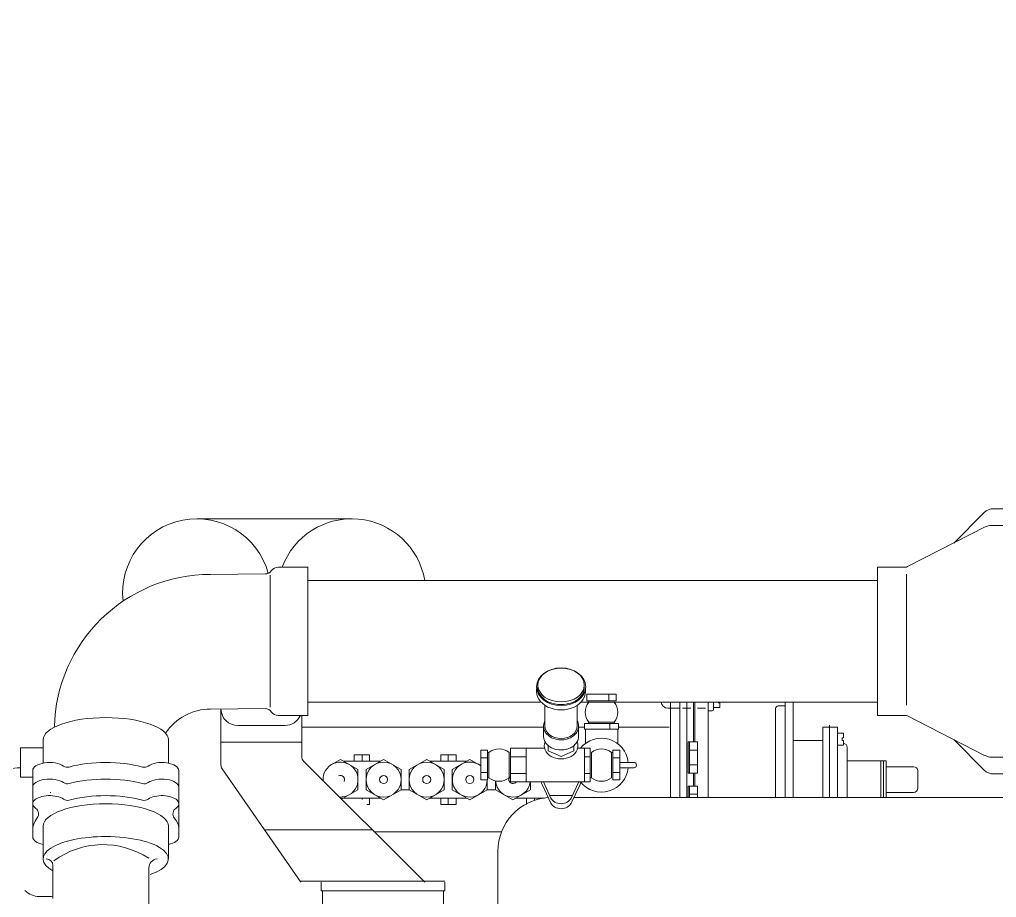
# Model space of a CAD drawing. Header units: millimetres. Extents: x 138823 to 235949, y -69097 to 9810.
# Drawn here: x 155849 to 156812, y -61254 to -60389 of the extents above; entities that cross this region are included whole.
import ezdxf

# ---------------------------------------------------------------- set-up
doc = ezdxf.new("R2010")
doc.units = ezdxf.units.MM
doc.layers.add('0 CASCO', color=7, linetype='Continuous')
doc.layers.add('18 MOTORES E GERADORES', color=14, linetype='Continuous')

msp = doc.modelspace()

# ---------------------------------------------------------------- linework, layer by layer
at = {"layer": '0 CASCO'}
msp.add_open_spline([(146126.82, -63082.43), (146215.2, -62795.19), (146379.47, -62261.32), (146662.98, -61525.14), (146952.93, -60892.1), (147256.1, -60339.25), (147575.41, -59852.68), (147907.4, -59416.74), (148141.96, -59149.6), (148256.81, -59018.8), (148433.31, -58947.24), (148727.39, -58828), (149267.37, -58647.62), (149866.81, -58474.54), (150582.08, -58311.64), (151284.25, -58193.33), (151973.43, -58111.08), (152654.36, -58054.75), (153543.21, -57999.79), (155031.62, -57935.04), (156745.07, -57864.17), (158569.82, -57805.45), (160341.66, -57766.36), (162120.51, -57748.95), (165904.25, -57749.27), (169966.48, -57750.37), (175373.8, -57746.84), (179241.25, -57811.37), (182508.18, -57806.12), (184198.21, -57821.16), (185099.59, -57853.67), (185777.92, -57894.45), (186463.78, -57957.95), (187165.87, -58051.15), (187764.5, -58157.33), (188457.23, -58303.85), (189171.48, -58483.36), (190011.86, -58727.13), (190763.31, -58970.47), (191465.34, -59223.25), (192112.93, -59490.62), (192717.78, -59794.93), (193303.42, -60159.33), (194045.73, -60703.56), (194777.19, -61289.72), (195509.51, -61831.95), (195966.55, -62134.88), (196376.02, -62363.42), (196709.38, -62514.02), (197110.89, -62645.03), (197514.32, -62741.27), (198015.82, -62842.38), (198542.47, -62935.23), (199173.55, -63014.6), (199598.12, -63056.87), (199854.89, -63082.43)], degree=3, knots=[0, 0, 0, 0, 901.347948, 1675.319997, 2364.677603, 2988.840142, 3564.913749, 4109.091785, 4631.178176, 4631.178176, 4631.178176, 5202.378251, 5582.891234, 6338.519578, 7073.266174, 7782.366384, 8473.718568, 9154.846991, 9831.879341, 11145.250803, 13624.165902, 14976.643804, 16622.243106, 18940.880075, 20313.267208, 27973.450232, 31127.646951, 36535.061714, 39576.620039, 40928.546533, 41604.908463, 42282.305172, 42966.969378, 43670.810001, 44406.445425, 44790.246915, 45794.849099, 46614.860763, 47415.011993, 48164.042526, 48852.838016, 49515.641376, 50192.856084, 50919.426916, 52275.645461, 53004.522816, 53652.759672, 53918.536496, 54410.868153, 54747.069908, 55184.163317, 55654.219696, 56281.932144, 56787.842028, 57561.948504, 57561.948504, 57561.948504, 57561.948504], dxfattribs=at)
at = {"layer": '18 MOTORES E GERADORES', "linetype": 'Continuous', "lineweight": 20}
for p, q in [((156808.94, -60870.78), (157463.01, -60870.78)), ((156023.84, -60880.73), (156176.45, -60880.73)), ((156799.56, -60874.67), (156769.49, -60904.73)), ((156724.13, -60927.93), (156800.6, -60888.83)), ((156870.4, -60887.37), (156806.64, -60887.37)), ((156104.06, -60928.51), (156133.25, -60928.51)), ((156133.52, -60928.51), (156104.32, -60928.51)), ((156133.25, -61074.49), (156133.25, -60928.51)), ((156694.62, -61074.49), (156694.62, -60928.51)), ((156721.71, -60928.51), (156694.62, -60928.51)), ((156037.44, -60935.52), (156091.12, -60935.15)), ((156096.09, -61066.53), (156096.09, -60936.47)), ((156722.99, -61064.48), (156722.99, -60935.24)), ((156133.25, -60941.45), (156694.62, -60941.45)), ((156407.96, -61053.43), (156422.56, -61053.43)), ((156407.96, -61053.43), (156407.96, -61060.06)), ((156437.16, -61053.43), (156422.56, -61053.43)), ((156429.86, -61053.43), (156429.86, -61060.06)), ((156437.16, -61053.43), (156437.16, -61060.06)), ((156437.16, -61053.43), (156437.16, -61055.47)), ((156133.25, -61061.55), (156363.25, -61061.55)), ((156402.24, -61061.55), (156410, -61061.55)), ((156407.96, -61060.06), (156422.56, -61060.06)), ((156410.13, -61061.39), (156410.13, -61060.06)), ((156410.13, -61061.39), (156422.56, -61061.39)), ((156437.16, -61060.06), (156422.56, -61060.06)), ((156434.99, -61061.39), (156422.56, -61061.39)), ((156694.62, -61061.55), (156435.12, -61061.55)), ((156490.57, -61155.45), (156490.57, -61061.55)), ((156499.86, -61155.45), (156499.86, -61061.55)), ((156506.5, -61155.45), (156506.5, -61061.55)), ((156513.13, -61100.62), (156513.13, -61061.55)), ((156514.46, -61100.62), (156514.46, -61061.55)), ((156527.73, -61137.73), (156527.73, -61061.55)), ((156533.04, -61068.77), (156533.04, -61061.55)), ((156539.01, -61062.14), (156537.42, -61062.14)), ((156539.01, -61066.78), (156539.01, -61062.14)), ((156603.38, -61061.55), (156603.38, -61155.45)), ((156611.34, -61061.55), (156611.34, -61155.45)), ((156037.44, -61068.23), (156091.12, -61067.86)), ((156047.66, -61068.36), (156047.66, -61123.29)), ((156366.82, -61064.52), (156366.82, -61085.09)), ((156398.67, -61064.52), (156398.67, -61085.09)), ((156499.86, -61067.45), (156487.92, -61067.45)), ((156510.48, -61067.45), (156502.52, -61067.45)), ((156525.08, -61067.45), (156517.11, -61067.45)), ((156531.71, -61070.1), (156527.73, -61070.1)), ((156539.01, -61066.78), (156533.04, -61066.78)), ((156594.09, -61067.81), (156594.09, -61155.45)), ((156603.38, -61065.15), (156596.74, -61065.15)), ((156104.06, -61074.49), (156133.25, -61074.49)), ((156133.52, -61074.49), (156104.32, -61074.49)), ((156127.28, -61074.49), (156127.28, -61115.07)), ((156405.97, -61082.62), (156422.56, -61082.62)), ((156405.97, -61082.62), (156405.97, -61087.93)), ((156410.13, -61081.29), (156422.56, -61081.29)), ((156410.13, -61081.29), (156410.13, -61082.62)), ((156434.99, -61081.29), (156422.56, -61081.29)), ((156439.15, -61082.62), (156422.56, -61082.62)), ((156430.86, -61082.62), (156430.86, -61087.93)), ((156434.99, -61081.29), (156434.99, -61082.62)), ((156439.15, -61082.62), (156439.15, -61087.93)), ((156721.71, -61074.49), (156694.62, -61074.49)), ((156724.13, -61075.07), (156800.6, -61114.18)), ((156110.69, -61084.45), (156064.25, -61084.45)), ((156110.96, -61084.45), (156064.51, -61084.45)), ((156365.54, -61086.11), (156127.28, -61086.11)), ((156365.5, -61085.09), (156365.5, -61095.02)), ((156405.97, -61086.11), (156399.95, -61086.11)), ((156400, -61085.09), (156400, -61095.02)), ((156405.97, -61087.93), (156422.56, -61087.93)), ((156406.64, -61102.24), (156406.64, -61087.93)), ((156406.64, -61087.93), (156439.15, -61087.93)), ((156438.49, -61102.24), (156438.49, -61087.93)), ((156489.25, -61086.11), (156439.15, -61086.11)), ((156655.13, -61085.97), (156640.54, -61085.97)), ((156640.54, -61137.73), (156640.54, -61085.97)), ((156647.17, -61137.73), (156647.17, -61083.98)), ((156655.13, -61137.73), (156655.13, -61085.97)), ((156661.11, -61091.94), (156655.13, -61091.94)), ((156661.11, -61096.59), (156661.11, -61091.94)), ((155872.48, -61121.52), (155872.48, -61098.64)), ((155995.9, -61121.52), (155995.9, -61098.64)), ((156127.28, -61100.84), (156047.66, -61100.84)), ((156507.83, -61100.62), (156517.11, -61100.62)), ((156507.83, -61100.62), (156507.83, -61131.26)), ((156509.15, -61100.62), (156509.15, -61131.26)), ((156517.11, -61100.62), (156517.11, -61131.26)), ((156640.54, -61099.24), (156611.34, -61099.24)), ((156661.11, -61096.59), (156659.51, -61096.59)), ((156659.51, -61099.24), (156659.51, -61096.59)), ((156661.11, -61099.24), (156659.51, -61099.24)), ((156661.11, -61103.89), (156661.11, -61099.24)), ((156799.56, -61128.33), (156769.49, -61098.27)), ((155850.32, -61106.32), (155872.48, -61106.32)), ((155850.32, -61135.52), (155850.32, -61106.32)), ((156303.7, -61108.88), (156310.33, -61108.88)), ((156303.7, -61108.88), (156303.7, -61123.48)), ((156310.33, -61108.88), (156310.33, -61123.48)), ((156311.66, -61111.05), (156310.33, -61111.05)), ((156311.66, -61111.05), (156311.66, -61123.48)), ((156331.57, -61111.05), (156331.57, -61123.48)), ((156332.89, -61106.89), (156348.24, -61106.89)), ((156332.89, -61106.89), (156332.89, -61123.48)), ((156366.4, -61106.89), (156348.24, -61106.89)), ((156348.24, -61106.89), (156348.24, -61140.07)), ((156370.14, -61104.26), (156370.14, -61109.45)), ((156382.75, -61115.04), (156370.14, -61109.45)), ((156382.75, -61115.04), (156395.36, -61109.45)), ((156395.36, -61104.26), (156395.36, -61109.45)), ((156405.97, -61106.89), (156399.09, -61106.89)), ((156411.28, -61106.89), (156405.97, -61106.89)), ((156405.97, -61106.89), (156405.97, -61123.48)), ((156405.97, -61106.89), (156405.97, -61140.07)), ((156411.28, -61106.89), (156411.28, -61123.48)), ((156412.61, -61111.05), (156412.61, -61123.48)), ((156432.51, -61111.05), (156433.84, -61111.05)), ((156432.51, -61111.05), (156432.51, -61123.48)), ((156440.48, -61108.88), (156433.84, -61108.88)), ((156433.84, -61108.88), (156433.84, -61123.48)), ((156440.48, -61108.88), (156440.48, -61123.48)), ((156517.11, -61108.64), (156509.15, -61108.64)), ((156661.11, -61103.89), (156655.13, -61103.89)), ((156664.42, -61137.73), (156664.42, -61105.88)), ((156248.45, -61238.99), (156129.23, -61119.77)), ((156153.86, -61124.49), (156165.43, -61117.81)), ((156165.43, -61117.81), (156182.68, -61127.77)), ((156204.88, -61119.55), (156168.46, -61119.55)), ((156193.89, -61113.32), (156178.79, -61113.32)), ((156178.79, -61119.55), (156178.79, -61113.32)), ((156186.67, -61119.55), (156186.67, -61113.32)), ((156190.65, -61127.77), (156207.9, -61117.81)), ((156193.89, -61119.55), (156193.89, -61113.32)), ((156207.9, -61117.81), (156225.15, -61127.77)), ((156250.37, -61117.81), (156233.11, -61127.77)), ((156267.62, -61127.77), (156250.37, -61117.81)), ((156253.39, -61119.55), (156289.81, -61119.55)), ((156264.38, -61113.32), (156279.48, -61113.32)), ((156264.38, -61119.55), (156264.38, -61113.32)), ((156271.6, -61119.55), (156271.6, -61113.32)), ((156292.83, -61117.81), (156275.58, -61127.77)), ((156279.48, -61119.55), (156279.48, -61113.32)), ((156303.7, -61124.08), (156292.83, -61117.81)), ((156303.7, -61116.18), (156310.33, -61116.18)), ((156332.89, -61115.18), (156348.24, -61115.18)), ((156411.28, -61115.18), (156405.97, -61115.18)), ((156440.48, -61116.18), (156433.84, -61116.18)), ((156440.48, -61120.82), (156454.41, -61120.82)), ((156702.91, -61119.15), (156664.42, -61119.15)), ((156697.6, -61119.15), (156697.6, -61155.45)), ((156700.26, -61119.15), (156700.26, -61155.45)), ((156702.91, -61119.15), (156702.91, -61155.45)), ((156870.4, -61115.63), (156806.64, -61115.63)), ((155862.24, -61194.26), (155862.24, -61128.94)), ((155862.24, -61194.26), (155862.24, -61128.94)), ((156006.14, -61194.19), (156006.14, -61128.87)), ((156006.14, -61194.19), (156006.14, -61128.87)), ((156126.35, -61238.99), (156048.84, -61127.07)), ((156182.68, -61127.77), (156182.68, -61147.69)), ((156190.65, -61147.69), (156190.65, -61127.77)), ((156225.15, -61127.77), (156225.15, -61147.69)), ((156233.11, -61127.77), (156233.11, -61147.69)), ((156267.62, -61147.69), (156267.62, -61127.77)), ((156275.58, -61127.77), (156275.58, -61147.69)), ((156303.7, -61138.08), (156303.7, -61123.48)), ((156303.7, -61130.78), (156310.33, -61130.78)), ((156303.7, -61130.78), (156308.23, -61130.78)), ((156310.33, -61138.08), (156310.33, -61123.48)), ((156311.66, -61135.91), (156311.66, -61123.48)), ((156331.57, -61135.91), (156331.57, -61123.48)), ((156332.89, -61140.07), (156332.89, -61123.48)), ((156411.28, -61140.07), (156411.28, -61123.48)), ((156412.61, -61135.91), (156412.61, -61123.48)), ((156432.51, -61135.91), (156432.51, -61123.48)), ((156433.84, -61138.08), (156433.84, -61123.48)), ((156440.48, -61130.78), (156433.84, -61130.78)), ((156440.48, -61130.78), (156435.95, -61130.78)), ((156440.48, -61138.08), (156440.48, -61123.48)), ((156440.48, -61126.13), (156454.41, -61126.13)), ((156517.11, -61123.24), (156509.15, -61123.24)), ((156730.06, -61125.12), (156702.91, -61125.12)), ((156734.04, -61129.1), (156734.04, -61146.35)), ((155850.32, -61135.52), (155862.24, -61135.52)), ((156303.7, -61138.08), (156310.33, -61138.08)), ((156303.7, -61138.08), (156305.74, -61138.08)), ((156310.09, -61147.69), (156310.09, -61138.08)), ((156311.66, -61135.91), (156310.33, -61135.91)), ((156318.05, -61147.69), (156318.05, -61139)), ((156331.57, -61135.91), (156332.89, -61135.91)), ((156332.89, -61131.77), (156348.24, -61131.77)), ((156332.89, -61140.07), (156348.24, -61140.07)), ((156405.97, -61140.07), (156348.24, -61140.07)), ((156352.55, -61140.07), (156352.55, -61147.69)), ((156365.3, -61140.07), (156372.76, -61155.96)), ((156400.2, -61140.07), (156392.73, -61155.96)), ((156408.58, -61131.77), (156405.97, -61131.77)), ((156411.28, -61131.77), (156405.97, -61131.77)), ((156406.65, -61140.07), (156405.97, -61140.07)), ((156411.28, -61140.07), (156405.97, -61140.07)), ((156412.61, -61135.91), (156411.28, -61135.91)), ((156440.48, -61138.08), (156433.84, -61138.08)), ((156506.5, -61131.99), (156506.5, -61137.73)), ((156506.5, -61143.47), (156506.5, -61137.73)), ((156517.11, -61131.26), (156507.83, -61131.26)), ((156513.13, -61137.73), (156513.13, -61131.26)), ((156513.13, -61137.73), (156513.13, -61144.2)), ((156514.46, -61137.73), (156514.46, -61131.26)), ((156514.46, -61137.73), (156514.46, -61144.2)), ((156527.73, -61137.73), (156527.73, -61155.45)), ((156640.54, -61137.73), (156640.54, -61155.45)), ((156647.17, -61137.73), (156647.17, -61155.45)), ((156655.13, -61137.73), (156655.13, -61155.45)), ((156664.42, -61137.73), (156664.42, -61155.45)), ((156808.94, -61132.22), (157464.34, -61132.22)), ((156182.68, -61147.69), (156166.5, -61157.04)), ((156207.9, -61157.65), (156190.65, -61147.69)), ((156225.15, -61147.69), (156207.9, -61157.65)), ((156225.15, -61147.69), (156233.11, -61147.69)), ((156233.11, -61147.69), (156250.37, -61157.65)), ((156250.37, -61157.65), (156267.62, -61147.69)), ((156275.58, -61147.69), (156292.83, -61157.65)), ((156292.83, -61157.65), (156310.09, -61147.69)), ((156310.09, -61147.69), (156318.05, -61147.69)), ((156318.05, -61147.69), (156310.09, -61147.69)), ((156335.3, -61157.65), (156318.05, -61147.69)), ((156352.55, -61147.69), (156335.3, -61157.65)), ((156364.1, -61142.47), (156372.76, -61160.91)), ((156401.4, -61142.47), (156392.73, -61160.91)), ((156507.83, -61155.45), (156507.83, -61144.2)), ((156517.11, -61144.2), (156507.83, -61144.2)), ((156509.15, -61155.45), (156509.15, -61144.2)), ((156517.11, -61155.45), (156517.11, -61144.2)), ((156730.06, -61150.34), (156702.91, -61150.34)), ((155879.51, -61150.51), (155880.18, -61150.51)), ((156204.88, -61155.9), (156165.37, -61155.9)), ((156186.67, -61155.9), (156186.67, -61157.3)), ((156193.89, -61155.9), (156193.89, -61162.14)), ((156253.39, -61155.9), (156289.81, -61155.9)), ((156264.38, -61155.9), (156264.38, -61162.14)), ((156271.6, -61155.9), (156271.6, -61162.14)), ((156279.48, -61155.9), (156279.48, -61162.14)), ((156366.5, -61155.9), (156338.33, -61155.9)), ((156348.66, -61155.9), (156348.66, -61162.14)), ((156356.54, -61155.9), (156356.54, -61158.22)), ((156363.76, -61155.9), (156363.76, -61156.34)), ((156371.54, -61153.36), (156394.1, -61153.36)), ((156395.3, -61155.45), (157443.11, -61155.45)), ((156517.11, -61152.22), (156509.15, -61152.22)), ((156193.89, -61162.14), (156191.5, -61162.14)), ((156264.38, -61162.14), (156279.48, -61162.14)), ((155872.48, -61215.87), (155872.48, -61183.66)), ((155995.9, -61215.87), (155995.9, -61183.66)), ((156196.8, -61187.34), (156090.58, -61187.34)), ((156323.96, -61189.35), (156198.81, -61189.35)), ((156323.96, -61189.35), (156218.71, -61189.35)), ((156320.38, -61299.44), (156320.38, -61208.53)), ((155882.09, -61222.51), (155882.09, -61254.84)), ((155976.66, -61224.72), (155976.66, -61533.53)), ((156268.35, -61238), (156125.67, -61238)), ((156146.26, -61238.99), (156146.26, -61247.41)), ((156268.35, -61238.99), (156268.35, -61247.41)), ((155879.22, -61252.99), (155868.66, -61252.99)), ((156268.35, -61247.41), (156146.26, -61247.41)), ((156267.03, -61247.41), (156147.59, -61247.41)), ((156147.59, -61264.27), (156147.59, -61247.41)), ((156267.03, -61264.27), (156267.03, -61247.41))]:
    msp.add_line(p, q, dxfattribs=at)
for centre, radius in [((156207.9, -61137.73), 17.25), ((156250.37, -61137.73), 17.25), ((156207.9, -61137.73), 3.98), ((156250.37, -61137.73), 3.98), ((156292.83, -61137.73), 3.98)]:
    msp.add_circle(centre, radius, dxfattribs=at)
for centre, radius, start, end in [((156808.94, -60884.05), 13.27, 90, 135), ((156023.84, -60953.73), 73, 15.26811, 186.41402), ((156176.45, -60953.73), 73, 9.68116, 159.79253), ((156806.64, -60900.64), 13.27, 90, 117.08372), ((156104.06, -60936.47), 7.96, 90, 144.31467), ((156721.71, -60923.2), 5.31, 270, 297.08372), ((156037.44, -61089.47), 153.94, 90, 178.73728), ((156091.12, -60927.18), 7.96, 270, 324.31467), ((156422.56, -61071.34), 15.93, 141.31781, 218.68219), ((156422.56, -61071.34), 15.93, 321.31781, 38.68219), ((156487.92, -61060.81), 6.64, 186.42869, 270), ((156037.44, -61121.32), 53.08, 90, 146.60971), ((156064.25, -61067.86), 16.59, 181.73808, 270), ((156091.12, -61075.82), 7.96, 35.68533, 90), ((156104.06, -61066.53), 7.96, 215.68533, 270), ((156531.71, -61068.77), 1.33, 270, 0), ((156596.74, -61067.81), 2.65, 90, 180), ((156110.69, -61067.86), 16.59, 270, 336.42182), ((156721.71, -61079.8), 5.31, 62.91628, 90), ((156422.56, -61123.48), 26.54, 5.73917, 141.31781), ((156660.44, -61105.88), 3.98, 0, 80.40593), ((156321.61, -61123.48), 15.93, 51.31781, 128.68219), ((156422.56, -61123.48), 15.93, 51.31781, 128.68219), ((156133.92, -61115.07), 6.64, 180, 225), ((156165.43, -61137.73), 17.25, 266.60772, 183.39228), ((156292.83, -61137.73), 17.25, 50.97959, 358.84277), ((156454.41, -61123.48), 2.65, 270, 90), ((156806.64, -61102.36), 13.27, 242.91628, 270), ((155849.26, -61152.66), 26.54, 88.99997, 180), ((155896.3, -61118.99), 6.64, 234.69662, 284.99923), ((155972.08, -61118.99), 6.64, 255.00077, 305.30338), ((156054.29, -61123.29), 6.64, 180, 214.7066), ((156422.56, -61123.48), 26.54, 218.68219, 354.26083), ((156730.06, -61129.1), 3.98, 0, 90), ((156808.94, -61118.95), 13.27, 225, 270), ((155896.3, -61135.3), 6.64, 234.69662, 284.99923), ((155896.3, -61135.3), 6.64, 234.69662, 284.99923), ((155972.08, -61135.3), 6.64, 255.00077, 305.30338), ((155972.08, -61135.3), 6.64, 255.00077, 305.30338), ((156165.43, -61137.73), 3.98, 332.18533, 117.81467), ((156321.61, -61123.48), 15.93, 231.31781, 308.68219), ((156335.3, -61137.73), 17.25, 184.26394, 352.20779), ((156335.3, -61137.73), 3.98, 127.2345, 324.01901), ((156376.11, -61136.82), 13.27, 194.1422, 205.15851), ((156389.38, -61136.82), 13.27, 334.84149, 345.8578), ((156389.38, -61136.91), 13.27, 335.16167, 346.21561), ((156422.56, -61123.48), 15.93, 231.31781, 308.68219), ((156730.06, -61146.35), 3.98, 270, 0), ((155896.3, -61151.61), 6.64, 234.69662, 284.99923), ((155972.08, -61151.61), 6.64, 255.00077, 305.30338), ((156373.46, -61208.53), 53.08, 93.47642, 180), ((155861.35, -61171.55), 6.64, 323.09784, 54.86372), ((156007.03, -61171.55), 6.64, 125.13628, 216.90216), ((155931.62, -61283.55), 81.71, 56.60477, 126.43658), ((155875.45, -61222.51), 6.64, 0, 90), ((155985.61, -61224.78), 8.95, 95.91423, 180.35785), ((155868.66, -61233.08), 19.91, 224.99999, 270.00001), ((155879.22, -61233.08), 19.91, 270, 278.28463)]:
    msp.add_arc(centre, radius, start, end, dxfattribs=at)
at = {"layer": '18 MOTORES E GERADORES', "linetype": 'Continuous', "lineweight": 20, "extrusion": (0, 0, -1)}
for centre, major_axis, ratio in [((156382.75, -61046.28), (24.22, 0), 0.766044), ((156382.75, -61044.57), (22.89, 0), 0.730489)]:
    msp.add_ellipse(centre, major_axis=major_axis, ratio=ratio, dxfattribs=at)
for centre, major_axis, ratio, start_param, end_param in [((156382.75, -61050.54), (24.22, 0), 0.766044, -0.1152, 3.256792), ((156382.75, -61047.09), (-22.89, 0), 0.730489, 3.066173, 6.358605), ((155934.19, -61098.64), (61.71, 0), 0.356527, 3.141593, 4.712389), ((156382.75, -61085.09), (-15.93, 0), 0.766044, 3.141593, 6.283185), ((156382.75, -61104.71), (-16.59, 0), 0.766044, 2.814173, 6.610605), ((155878.8, -61128.94), (16.56, 0), 0.485015, 3.141593, 5.682648), ((155934.19, -61153.44), (-71.38, 0), 0.45579, 1.039361, 1.570796), ((155878.8, -61145.25), (16.56, 0), 0.485015, 3.141593, 5.682648), ((155878.8, -61145.25), (16.56, 0), 0.485015, 3.141593, 5.682648), ((155934.19, -61169.76), (-71.38, 0), 0.45579, 1.039361, 1.570796), ((155934.19, -61169.76), (-71.38, 0), 0.45579, 1.039361, 1.570796), ((155878.8, -61161.57), (-16.56, 0), 0.485015, -0.603426, 2.541055), ((155934.19, -61186.07), (-71.38, 0), 0.45579, 1.039361, 1.570796), ((156382.75, -61153.36), (10.62, -0.45), 0.765355, 1.538321, 2.761144), ((155934.19, -61183.66), (61.71, 0), 0.356527, 3.141593, 4.712389), ((156382.75, -61158.31), (10.62, -0.45), 0.765355, 1.538321, 2.761144), ((155934.19, -61186.07), (-71.96, -1.54), 0.468927, -0.012612, 0.362737), ((155934.19, -61215.87), (61.71, 0), 0.356527, 2.575962, 4.712389), ((155989.58, -61194.26), (16.56, 0), 0.485015, 0, 1.17877)]:
    msp.add_ellipse(centre, major_axis=major_axis, ratio=ratio, start_param=start_param, end_param=end_param, dxfattribs=at)
at = {"layer": '18 MOTORES E GERADORES', "linetype": 'Continuous', "lineweight": 20}
for centre, major_axis, ratio, start_param, end_param in [((155934.19, -61098.64), (-61.71, 0), 0.356527, 3.141593, 4.712389), ((155934.19, -61153.44), (71.38, 0), 0.45579, 1.039361, 1.570796), ((155989.58, -61128.94), (-16.56, 0), 0.485015, 3.141593, 5.682648), ((155934.19, -61169.76), (71.38, 0), 0.45579, 1.039361, 1.570796), ((155934.19, -61169.76), (71.38, 0), 0.45579, 1.039361, 1.570796), ((155989.58, -61145.25), (-16.56, 0), 0.485015, 3.141593, 5.682648), ((155989.58, -61145.25), (-16.56, 0), 0.485015, 3.141593, 5.682648), ((155934.19, -61186.07), (71.38, 0), 0.45579, 1.039361, 1.570796), ((155989.58, -61161.57), (16.56, 0), 0.485015, -0.603426, 2.541055), ((156382.75, -61153.36), (-10.62, -0.45), 0.765355, 1.538321, 2.761144), ((155934.19, -61183.66), (-61.71, 0), 0.356527, 3.141593, 4.712389), ((156382.75, -61158.31), (-10.62, -0.45), 0.765355, 1.538321, 2.761144), ((155934.59, -61188.38), (-71.54, -2.9), 0.428716, 3.138124, 3.477482), ((155878.8, -61194.26), (-16.56, 0), 0.485015, 0, 1.17877), ((155934.19, -61215.87), (-61.71, 0), 0.356527, 2.355726, 4.712389)]:
    msp.add_ellipse(centre, major_axis=major_axis, ratio=ratio, start_param=start_param, end_param=end_param, dxfattribs=at)
for points, knots in [([(156398.67, -61079.88), (156398.74, -61080), (156398.81, -61080.13), (156398.93, -61080.39), (156398.99, -61080.52), (156399.1, -61080.78), (156399.16, -61080.91), (156399.26, -61081.16), (156399.31, -61081.29), (156399.39, -61081.52), (156399.42, -61081.61), (156399.51, -61081.87), (156399.56, -61082.04), (156399.68, -61082.46), (156399.74, -61082.72), (156399.82, -61083.11), (156399.84, -61083.24), (156399.88, -61083.5), (156399.9, -61083.63), (156399.93, -61083.88), (156399.95, -61084.01), (156399.97, -61084.26), (156399.98, -61084.39), (156399.99, -61084.64), (156400, -61084.77), (156400, -61084.96), (156400, -61085.03), (156400, -61085.09), (156400, -61086.19), (156399.83, -61087.34), (156399.08, -61089.63), (156398.49, -61090.78), (156396.93, -61092.91), (156395.95, -61093.91), (156393.69, -61095.64), (156392.41, -61096.37), (156390.11, -61097.36), (156389.14, -61097.69), (156386.38, -61098.41), (156384.56, -61098.62), (156379.94, -61098.62), (156377.13, -61098.11), (156373.09, -61096.37), (156371.81, -61095.64), (156369.55, -61093.91), (156368.57, -61092.91), (156367.01, -61090.78), (156366.42, -61089.63), (156365.67, -61087.34), (156365.5, -61086.19), (156365.5, -61084), (156365.67, -61082.85), (156366.24, -61081.09), (156366.51, -61080.48), (156366.82, -61079.88)], [2.940885, 2.940885, 2.940885, 2.940885, 3.086615, 3.086615, 3.232345, 3.232345, 3.378076, 3.378076, 3.523806, 3.523806, 3.626841, 3.626841, 3.815267, 3.815267, 4.106728, 4.106728, 4.252458, 4.252458, 4.398188, 4.398188, 4.543919, 4.543919, 4.689649, 4.689649, 4.83538, 4.83538, 4.913097, 4.913097, 4.913097, 5.058827, 5.058827, 5.204558, 5.204558, 5.350288, 5.350288, 5.496019, 5.496019, 5.599053, 5.599053, 5.787479, 5.787479, 6.07894, 6.07894, 6.22467, 6.22467, 6.370401, 6.370401, 6.516131, 6.516131, 6.661862, 6.661862, 6.807592, 6.807592, 6.885309, 6.885309, 6.885309, 6.885309]), ([(156400, -61095.02), (156400, -61096.11), (156399.83, -61097.26), (156399.08, -61099.56), (156398.49, -61100.7), (156396.93, -61102.83), (156395.95, -61103.83), (156393.69, -61105.56), (156392.41, -61106.3), (156390.11, -61107.29), (156389.14, -61107.62), (156386.38, -61108.33), (156384.56, -61108.54), (156379.94, -61108.54), (156377.13, -61108.04), (156373.09, -61106.3), (156371.81, -61105.56), (156369.55, -61103.83), (156368.57, -61102.83), (156367.01, -61100.7), (156366.42, -61099.56), (156365.67, -61097.26), (156365.5, -61096.11), (156365.5, -61095.02)], [4.913097, 4.913097, 4.913097, 4.913097, 5.058827, 5.058827, 5.204558, 5.204558, 5.350288, 5.350288, 5.496019, 5.496019, 5.599053, 5.599053, 5.787479, 5.787479, 6.07894, 6.07894, 6.22467, 6.22467, 6.370401, 6.370401, 6.516131, 6.516131, 6.661862, 6.661862, 6.661862, 6.661862])]:
    msp.add_open_spline(points, degree=3, knots=knots, dxfattribs=at)

doc.saveas('drawing.dxf')
